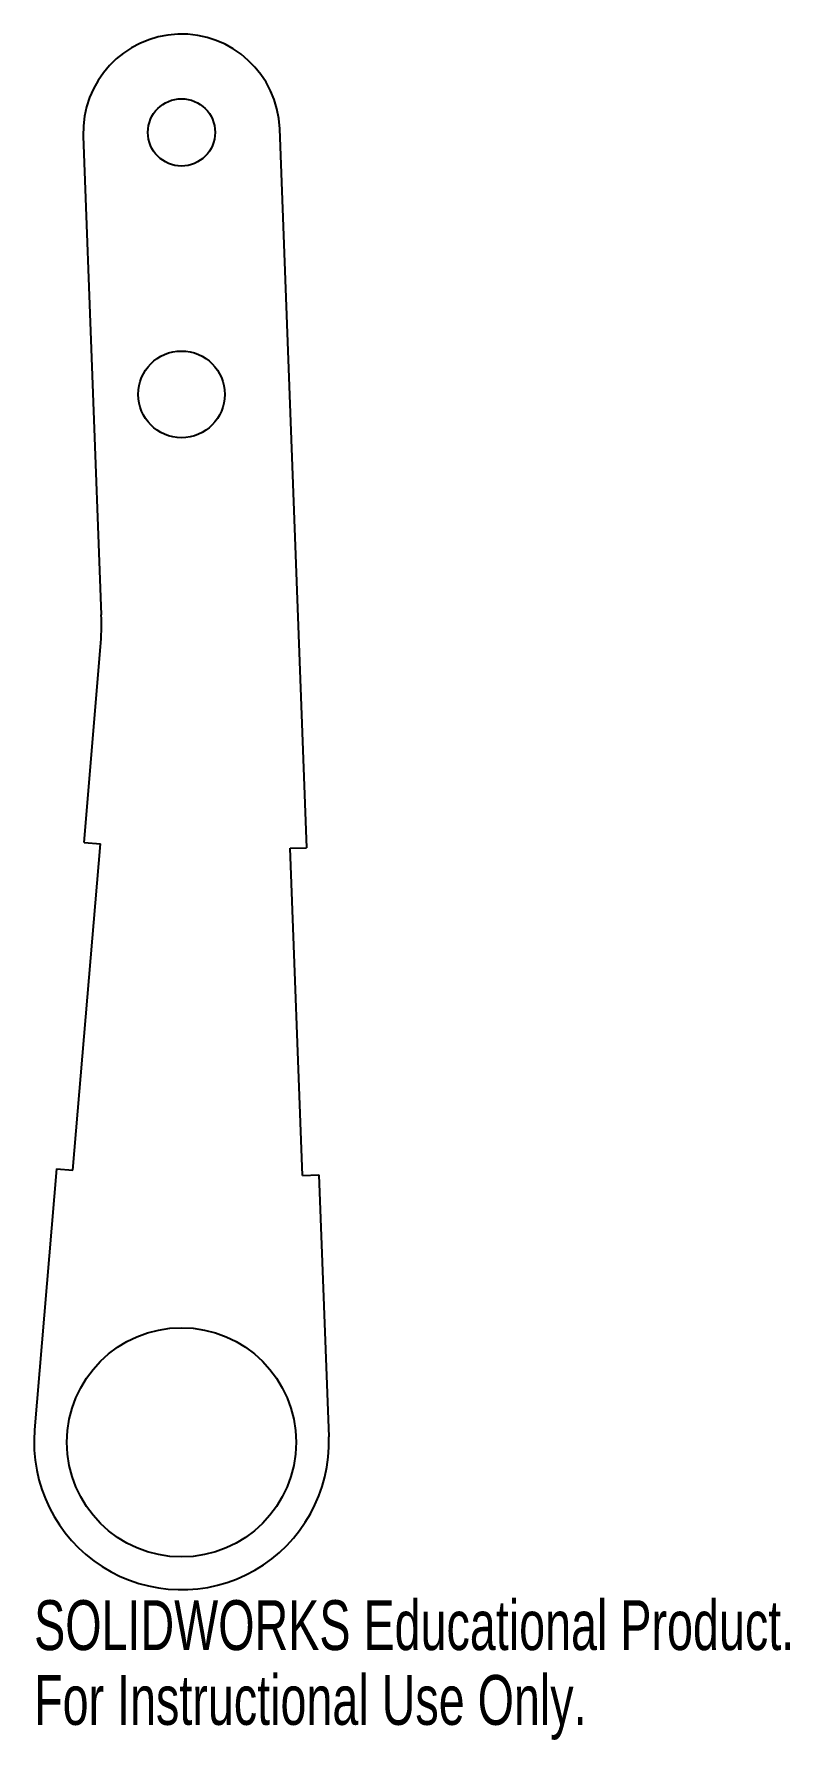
# Model space of a CAD drawing. Header units: inches. Extents: x -0.56 to 2.32, y -1.14 to 5.38.
import ezdxf

# ---------------------------------------------------------------- set-up
doc = ezdxf.new("R2010")
doc.units = ezdxf.units.IN
doc.header["$MEASUREMENT"] = 0
doc.styles.add('SLDTEXTSTYLE0', font='TXT', dxfattribs={"width": 0.7})

msp = doc.modelspace()

# ---------------------------------------------------------------- linework, layer by layer
at = {"color": 7, "linetype": 'Continuous', "lineweight": 25}
for p, q in [((0.3747, 5.0141), (0.4777, 2.2695)), ((-0.3747, 4.9859), (-0.3061, 3.158)), ((-0.3718, 2.2892), (-0.309, 3.0366)), ((-0.4144, 1.0384), (-0.3096, 2.284)), ((-0.3718, 2.2892), (-0.3096, 2.284)), ((0.4153, 2.2672), (0.4777, 2.2695)), ((0.4621, 1.018), (0.4153, 2.2672)), ((-0.4767, 1.0436), (-0.5605, 0.0472)), ((-0.4767, 1.0436), (-0.4144, 1.0384)), ((0.4621, 1.018), (0.5246, 1.0204)), ((0.5246, 1.0204), (0.5621, 0.0211))]:
    msp.add_line(p, q, dxfattribs=at)
for centre, radius in [((0, 5), 0.1285), ((0, 4), 0.1654), ((0, 0), 0.4375)]:
    msp.add_circle(centre, radius, dxfattribs=at)
for centre, radius, start, end in [((0, 5), 0.375, 2.1491, 182.1491), ((-1.3054, 3.1205), 1, 355.18988, 2.1491), ((0, 0), 0.5625, 175.18988, 2.1491)]:
    msp.add_arc(centre, radius, start, end, dxfattribs=at)

# ---------------------------------------------------------------- texts
at = {"color": 7, "linetype": 'Continuous', "char_height": 0.1903, "attachment_point": 1, "style": 'SLDTEXTSTYLE0'}
for s, insert in [('SOLIDWORKS Educational Product.', (-0.5625, -0.6026)), ('For Instructional Use Only.', (-0.5625, -0.8881))]:
    msp.add_mtext(s, dxfattribs=dict(at, insert=insert))

doc.saveas('drawing.dxf')
